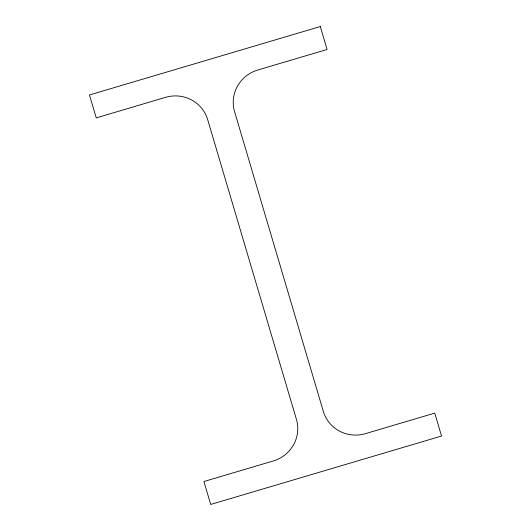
<?xml version="1.0" encoding="UTF-8"?>
<svg xmlns="http://www.w3.org/2000/svg" width="531" height="531" viewBox="0 0 531 531"><rect width="100%" height="100%" fill="white"/><g stroke="black" fill="none" stroke-linecap="round" stroke-linejoin="round"><path stroke-width="0.8" d="M320.293 26.55L89.46 94.956L96.25 117.889L165.592 97.339A34.024 33.28 -16.8 0 1 207.661 119.581L296.431 419.39A34.024 33.28 -16.8 0 1 273.253 460.968L203.917 481.517L210.707 504.45L441.54 436.044L434.75 413.111L365.408 433.661A34.024 33.28 -16.8 0 1 323.339 411.419L234.569 111.61A34.024 33.28 -16.8 0 1 257.747 70.032L327.083 49.483L320.293 26.55"/></g></svg>
